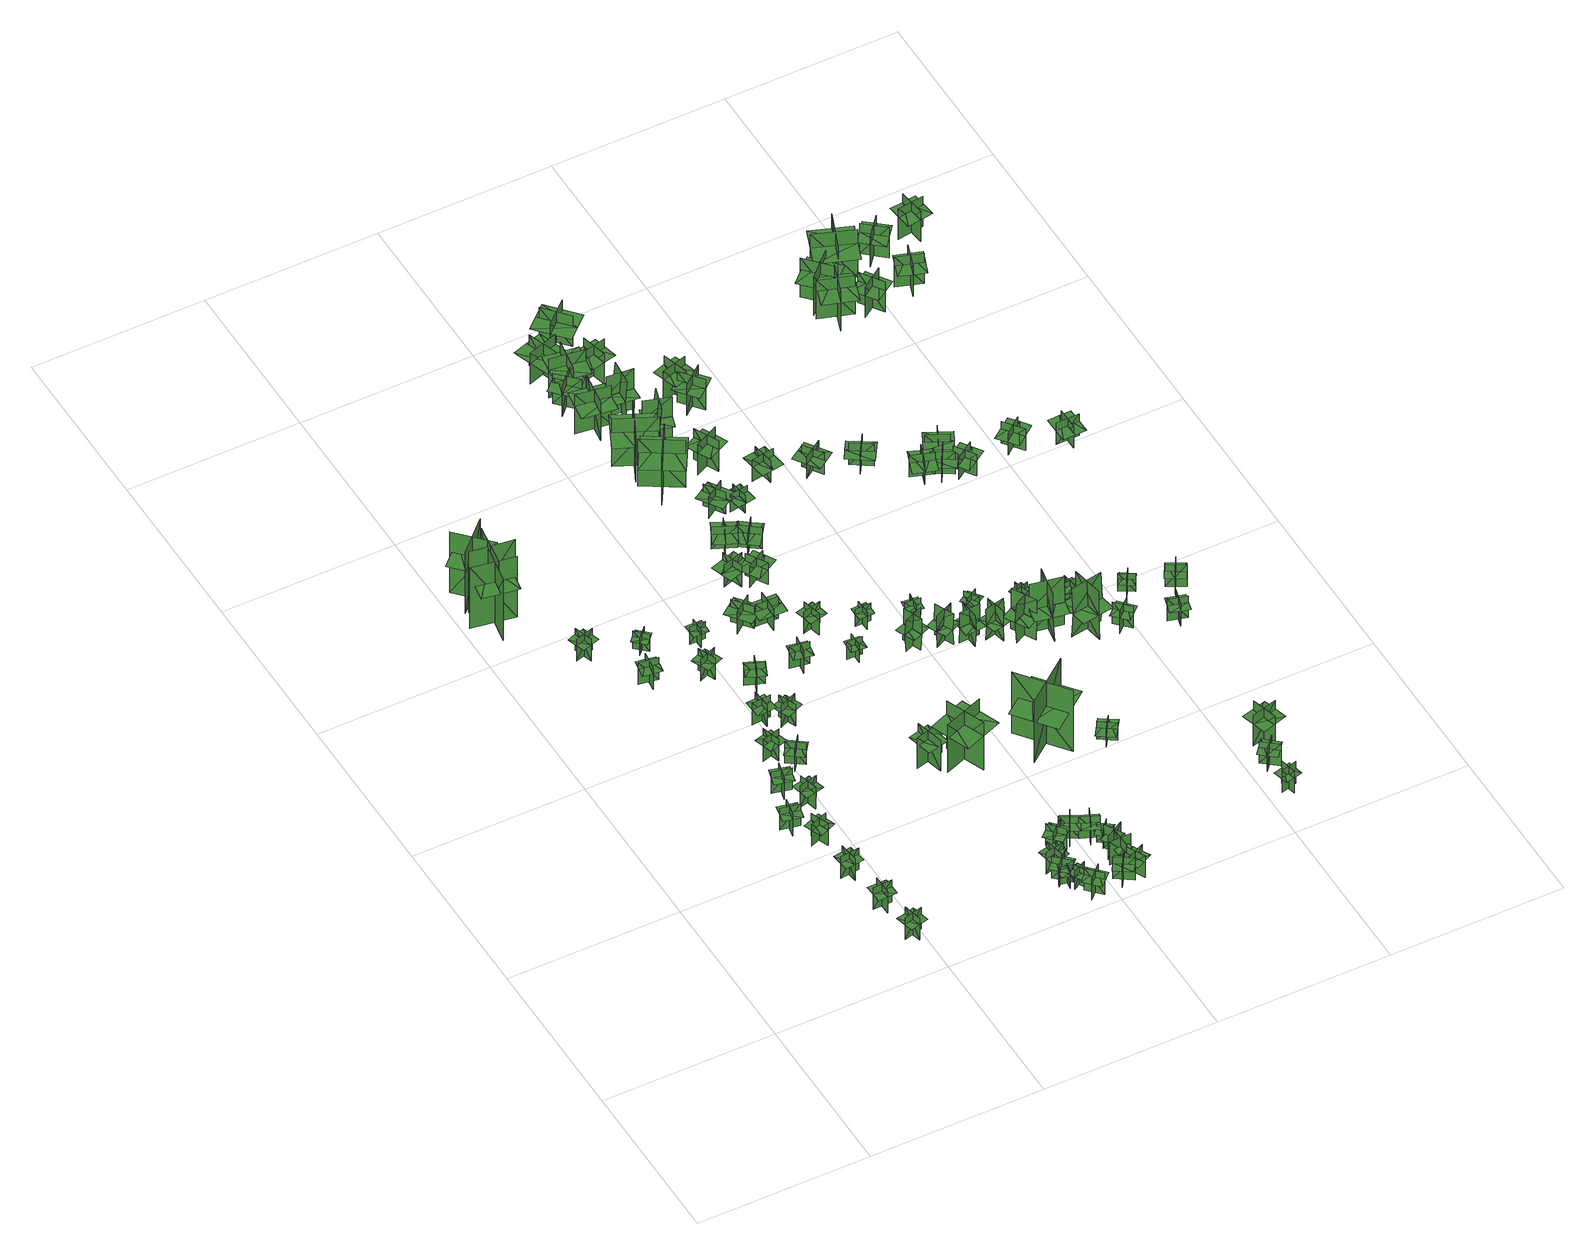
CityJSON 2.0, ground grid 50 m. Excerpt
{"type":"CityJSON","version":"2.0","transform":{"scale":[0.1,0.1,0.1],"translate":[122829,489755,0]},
"CityObjects":{
"tree1":{"type":"SolitaryVegetationObject","geometry":[{"type":"MultiSurface","lod":"1","boundaries":[[[0,1,2]],[[0,2,3]],[[4,5,6]],[[4,6,7]],[[8,9,10]],[[8,10,11]],[[8,11,12]],[[8,12,13]]]}]},
"tree2":{"type":"SolitaryVegetationObject","geometry":[{"type":"MultiSurface","lod":"1","boundaries":[[[14,15,16]],[[14,16,17]],[[18,19,20]],[[18,20,21]],[[22,23,24]],[[22,24,25]],[[22,25,26]],[[22,26,27]]]}]},
"tree3":{"type":"SolitaryVegetationObject","geometry":[{"type":"MultiSurface","lod":"1","boundaries":[[[28,29,30]],[[28,30,31]],[[32,33,34]],[[32,34,35]],[[36,37,38]],[[36,38,39]],[[36,39,40]],[[36,40,41]]]}]},
"tree4":{"type":"SolitaryVegetationObject","geometry":[{"type":"MultiSurface","lod":"1","boundaries":[[[42,43,44]],[[42,44,45]],[[46,47,48]],[[46,48,49]],[[50,51,52]],[[50,52,53]],[[50,53,54]],[[50,54,55]]]}]},
"tree5":{"type":"SolitaryVegetationObject","geometry":[{"type":"MultiSurface","lod":"1","boundaries":[[[56,57,58]],[[56,58,59]],[[60,61,62]],[[60,62,63]],[[64,65,66]],[[64,66,67]],[[64,67,68]],[[64,68,69]]]}]},
"tree6":{"type":"SolitaryVegetationObject","geometry":[{"type":"MultiSurface","lod":"1","boundaries":[[[70,71,72]],[[70,72,73]],[[74,75,76]],[[74,76,77]],[[78,79,80]],[[78,80,81]],[[78,81,82]],[[78,82,83]]]}]},
"tree7":{"type":"SolitaryVegetationObject","geometry":[{"type":"MultiSurface","lod":"1","boundaries":[[[84,85,86]],[[84,86,87]],[[88,89,90]],[[88,90,91]],[[92,93,94]],[[92,94,95]],[[92,95,96]],[[92,96,97]]]}]},
"tree8":{"type":"SolitaryVegetationObject","geometry":[{"type":"MultiSurface","lod":"1","boundaries":[[[98,99,100]],[[98,100,101]],[[102,103,104]],[[102,104,105]],[[106,107,108]],[[106,108,109]],[[106,109,110]],[[106,110,111]]]}]},
"tree9":{"type":"SolitaryVegetationObject","geometry":[{"type":"MultiSurface","lod":"1","boundaries":[[[112,113,114]],[[112,114,115]],[[116,117,118]],[[116,118,119]],[[120,121,122]],[[120,122,123]],[[120,123,124]],[[120,124,125]]]}]},
"tree10":{"type":"SolitaryVegetationObject","geometry":[{"type":"MultiSurface","lod":"1","boundaries":[[[126,127,128]],[[126,128,129]],[[130,131,132]],[[130,132,133]],[[134,135,136]],[[134,136,137]],[[134,137,138]],[[134,138,139]]]}]},
"tree11":{"type":"SolitaryVegetationObject","geometry":[{"type":"MultiSurface","lod":"1","boundaries":[[[140,141,142]],[[140,142,143]],[[144,145,146]],[[144,146,147]],[[148,149,150]],[[148,150,151]],[[148,151,152]],[[148,152,153]]]}]},
"tree12":{"type":"SolitaryVegetationObject","geometry":[{"type":"MultiSurface","lod":"1","boundaries":[[[154,155,156]],[[154,156,157]],[[158,159,160]],[[158,160,161]],[[162,163,164]],[[162,164,165]],[[162,165,166]],[[162,166,167]]]}]},
"tree13":{"type":"SolitaryVegetationObject","geometry":[{"type":"MultiSurface","lod":"1","boundaries":[[[168,169,170]],[[168,170,171]],[[172,173,174]],[[172,174,175]],[[176,177,178]],[[176,178,179]],[[176,179,180]],[[176,180,181]]]}]},
"tree14":{"type":"SolitaryVegetationObject","geometry":[{"type":"MultiSurface","lod":"1","boundaries":[[[182,183,184]],[[182,184,185]],[[186,187,188]],[[186,188,189]],[[190,191,192]],[[190,192,193]],[[190,193,194]],[[190,194,195]]]}]},
"tree15":{"type":"SolitaryVegetationObject","geometry":[{"type":"MultiSurface","lod":"1","boundaries":[[[196,197,198]],[[196,198,199]],[[200,201,202]],[[200,202,203]],[[204,205,206]],[[204,206,207]],[[204,207,208]],[[204,208,209]]]}]},
"tree16":{"type":"SolitaryVegetationObject","geometry":[{"type":"MultiSurface","lod":"1","boundaries":[[[210,211,212]],[[210,212,213]],[[214,215,216]],[[214,216,217]],[[218,219,220]],[[218,220,221]],[[218,221,222]],[[218,222,223]]]}]},
"tree17":{"type":"SolitaryVegetationObject","geometry":[{"type":"MultiSurface","lod":"1","boundaries":[[[224,225,226]],[[224,226,227]],[[228,229,230]],[[228,230,231]],[[232,233,234]],[[232,234,235]],[[232,235,236]],[[232,236,237]]]}]},
"tree18":{"type":"SolitaryVegetationObject","geometry":[{"type":"MultiSurface","lod":"1","boundaries":[[[238,239,240]],[[238,240,241]],[[242,243,244]],[[242,244,245]],[[246,247,248]],[[246,248,249]],[[246,249,250]],[[246,250,251]]]}]},
"tree19":{"type":"SolitaryVegetationObject","geometry":[{"type":"MultiSurface","lod":"1","boundaries":[[[252,253,254]],[[252,254,255]],[[256,257,258]],[[256,258,259]],[[260,261,262]],[[260,262,263]],[[260,263,264]],[[260,264,265]]]}]},
"tree20":{"type":"SolitaryVegetationObject","geometry":[{"type":"MultiSurface","lod":"1","boundaries":[[[266,267,268]],[[266,268,269]],[[270,271,272]],[[270,272,273]],[[274,275,276]],[[274,276,277]],[[274,277,278]],[[274,278,279]]]}]},
"tree21":{"type":"SolitaryVegetationObject","geometry":[{"type":"MultiSurface","lod":"1","boundaries":[[[280,281,282]],[[280,282,283]],[[284,285,286]],[[284,286,287]],[[288,289,290]],[[288,290,291]],[[288,291,292]],[[288,292,293]]]}]},
"tree22":{"type":"SolitaryVegetationObject","geometry":[{"type":"MultiSurface","lod":"1","boundaries":[[[294,295,296]],[[294,296,297]],[[298,299,300]],[[298,300,301]],[[302,303,304]],[[302,304,305]],[[302,305,306]],[[302,306,307]]]}]},
"tree23":{"type":"SolitaryVegetationObject","geometry":[{"type":"MultiSurface","lod":"1","boundaries":[[[308,309,310]],[[308,310,311]],[[312,313,314]],[[312,314,315]],[[316,317,318]],[[316,318,319]],[[316,319,320]],[[316,320,321]]]}]},
"tree24":{"type":"SolitaryVegetationObject","geometry":[{"type":"MultiSurface","lod":"1","boundaries":[[[322,323,324]],[[322,324,325]],[[326,327,328]],[[326,328,329]],[[330,331,332]],[[330,332,333]],[[330,333,334]],[[330,334,335]]]}]},
"tree25":{"type":"SolitaryVegetationObject","geometry":[{"type":"MultiSurface","lod":"1","boundaries":[[[336,337,338]],[[336,338,339]],[[340,341,342]],[[340,342,343]],[[344,345,346]],[[344,346,347]],[[344,347,348]],[[344,348,349]]]}]},
"tree26":{"type":"SolitaryVegetationObject","geometry":[{"type":"MultiSurface","lod":"1","boundaries":[[[350,351,352]],[[350,352,353]],[[354,355,356]],[[354,356,357]],[[358,359,360]],[[358,360,361]],[[358,362,363]],[[358,363,359]]]}]},
"tree27":{"type":"SolitaryVegetationObject","geometry":[{"type":"MultiSurface","lod":"1","boundaries":[[[364,365,366]],[[364,366,367]],[[368,369,370]],[[368,370,371]],[[372,373,374]],[[372,374,375]],[[372,375,376]],[[372,376,377]]]}]},
"tree28":{"type":"SolitaryVegetationObject","geometry":[{"type":"MultiSurface","lod":"1","boundaries":[[[378,379,380]],[[378,380,381]],[[382,383,384]],[[382,384,385]],[[386,387,388]],[[386,388,389]],[[386,389,390]],[[386,390,391]]]}]},
"tree29":{"type":"SolitaryVegetationObject","geometry":[{"type":"MultiSurface","lod":"1","boundaries":[[[392,393,394]],[[392,394,395]],[[396,397,398]],[[396,398,399]],[[400,401,402]],[[400,402,403]],[[400,403,404]],[[400,404,405]]]}]},
"tree30":{"type":"SolitaryVegetationObject","geometry":[{"type":"MultiSurface","lod":"1","boundaries":[[[406,407,408]],[[406,408,409]],[[410,411,412]],[[410,412,413]],[[414,415,416]],[[414,416,417]],[[414,417,418]],[[414,418,419]]]}]},
"tree31":{"type":"SolitaryVegetationObject","geometry":[{"type":"MultiSurface","lod":"1","boundaries":[[[420,421,422]],[[420,422,423]],[[424,425,426]],[[424,426,427]],[[428,429,430]],[[428,430,431]],[[428,431,432]],[[428,432,433]]]}]},
"tree32":{"type":"SolitaryVegetationObject","geometry":[{"type":"MultiSurface","lod":"1","boundaries":[[[434,435,436]],[[434,436,437]],[[438,439,440]],[[438,440,441]],[[442,443,444]],[[442,444,445]],[[442,445,446]],[[442,446,447]]]}]},
"tree33":{"type":"SolitaryVegetationObject","geometry":[{"type":"MultiSurface","lod":"1","boundaries":[[[448,449,450]],[[448,450,451]],[[452,453,454]],[[452,454,455]],[[456,457,458]],[[456,458,459]],[[456,459,460]],[[456,460,461]]]}]},
"tree34":{"type":"SolitaryVegetationObject","geometry":[{"type":"MultiSurface","lod":"1","boundaries":[[[462,463,464]],[[462,464,465]],[[466,467,468]],[[466,468,469]],[[470,471,472]],[[470,472,473]],[[470,473,474]],[[470,474,475]]]}]},
"tree35":{"type":"SolitaryVegetationObject","geometry":[{"type":"MultiSurface","lod":"1","boundaries":[[[476,477,478]],[[476,478,479]],[[480,481,482]],[[480,482,483]],[[484,485,486]],[[484,486,487]],[[484,487,488]],[[484,488,489]]]}]},
"tree36":{"type":"SolitaryVegetationObject","geometry":[{"type":"MultiSurface","lod":"1","boundaries":[[[490,491,492]],[[490,492,493]],[[494,495,496]],[[494,496,497]],[[498,499,500]],[[498,500,501]],[[498,501,502]],[[498,502,503]]]}]},
"tree37":{"type":"SolitaryVegetationObject","geometry":[{"type":"MultiSurface","lod":"1","boundaries":[[[504,505,506]],[[504,506,507]],[[508,509,510]],[[508,510,511]],[[512,513,514]],[[512,514,515]],[[512,515,516]],[[512,516,517]]]}]},
"tree38":{"type":"SolitaryVegetationObject","geometry":[{"type":"MultiSurface","lod":"1","boundaries":[[[518,519,520]],[[518,520,521]],[[522,523,524]],[[522,524,525]],[[526,527,528]],[[526,528,529]],[[526,529,530]],[[526,530,531]]]}]},
"tree39":{"type":"SolitaryVegetationObject","geometry":[{"type":"MultiSurface","lod":"1","boundaries":[[[532,533,534]],[[532,534,535]],[[536,537,538]],[[536,538,539]],[[540,541,542]],[[540,542,543]],[[540,543,544]],[[540,544,545]]]}]},
"tree40":{"type":"SolitaryVegetationObject","geometry":[{"type":"MultiSurface","lod":"1","boundaries":[[[546,547,548]],[[546,548,549]],[[550,551,552]],[[550,552,553]],[[554,555,556]],[[554,556,557]],[[554,557,558]],[[554,558,559]]]}]},
"tree41":{"type":"SolitaryVegetationObject","geometry":[{"type":"MultiSurface","lod":"1","boundaries":[[[560,561,562]],[[560,562,563]],[[564,565,566]],[[564,566,567]],[[568,569,570]],[[568,570,571]],[[568,571,572]],[[568,572,573]]]}]},
"tree42":{"type":"SolitaryVegetationObject","geometry":[{"type":"MultiSurface","lod":"1","boundaries":[[[574,575,576]],[[574,576,577]],[[578,579,580]],[[578,580,581]],[[582,583,584]],[[582,584,585]],[[582,585,586]],[[582,586,587]]]}]},
"tree43":{"type":"SolitaryVegetationObject","geometry":[{"type":"MultiSurface","lod":"1","boundaries":[[[588,589,590]],[[588,590,591]],[[592,593,594]],[[592,594,595]],[[596,597,598]],[[596,598,599]],[[596,599,600]],[[596,600,601]]]}]},
"tree44":{"type":"SolitaryVegetationObject","geometry":[{"type":"MultiSurface","lod":"1","boundaries":[[[602,603,604]],[[602,604,605]],[[606,607,608]],[[606,608,609]],[[610,611,612]],[[610,612,613]],[[610,613,614]],[[610,614,615]]]}]},
"tree45":{"type":"SolitaryVegetationObject","geometry":[{"type":"MultiSurface","lod":"1","boundaries":[[[616,617,618]],[[616,618,619]],[[620,621,622]],[[620,622,623]],[[624,625,626]],[[624,626,627]],[[624,627,628]],[[624,628,629]]]}]},
"tree46":{"type":"SolitaryVegetationObject","geometry":[{"type":"MultiSurface","lod":"1","boundaries":[[[630,631,632]],[[630,632,633]],[[634,635,636]],[[634,636,637]],[[638,639,640]],[[638,640,641]],[[638,641,642]],[[638,642,643]]]}]},
"tree47":{"type":"SolitaryVegetationObject","geometry":[{"type":"MultiSurface","lod":"1","boundaries":[[[644,645,646]],[[644,646,647]],[[648,649,650]],[[648,650,651]],[[652,653,654]],[[652,654,655]],[[652,655,656]],[[652,656,657]]]}]},
"tree48":{"type":"SolitaryVegetationObject","geometry":[{"type":"MultiSurface","lod":"1","boundaries":[[[658,659,660]],[[658,660,661]],[[662,663,664]],[[662,664,665]],[[666,667,668]],[[666,668,669]],[[666,669,670]],[[666,670,671]]]}]},
"tree49":{"type":"SolitaryVegetationObject","geometry":[{"type":"MultiSurface","lod":"1","boundaries":[[[672,673,674]],[[672,674,675]],[[676,677,678]],[[676,678,679]],[[680,681,682]],[[680,682,683]],[[680,683,684]],[[680,684,685]]]}]},
"tree50":{"type":"SolitaryVegetationObject","geometry":[{"type":"MultiSurface","lod":"1","boundaries":[[[686,687,688]],[[686,688,689]],[[690,691,692]],[[690,692,693]],[[694,695,696]],[[694,696,697]],[[694,697,698]],[[694,698,699]]]}]},
"tree51":{"type":"SolitaryVegetationObject","geometry":[{"type":"MultiSurface","lod":"1","boundaries":[[[700,701,702]],[[700,702,703]],[[704,705,706]],[[704,706,707]],[[708,709,710]],[[708,710,711]],[[708,712,713]],[[708,713,709]]]}]},
"tree52":{"type":"SolitaryVegetationObject","geometry":[{"type":"MultiSurface","lod":"1","boundaries":[[[714,715,716]],[[714,716,717]],[[718,719,720]],[[718,720,721]],[[722,723,719]],[[722,719,718]],[[724,725,715]],[[724,715,714]],[[714,715,726]],[[714,726,727]],[[714,728,729]],[[714,729,715]]]}]},
"tree53":{"type":"SolitaryVegetationObject","geometry":[{"type":"MultiSurface","lod":"1","boundaries":[[[730,731,732]],[[730,732,733]],[[734,735,736]],[[734,736,737]],[[738,739,740]],[[738,740,741]],[[738,741,742]],[[738,742,743]]]}]},
"tree54":{"type":"SolitaryVegetationObject","geometry":[{"type":"MultiSurface","lod":"1","boundaries":[[[744,745,746]],[[744,746,747]],[[748,749,750]],[[748,750,751]],[[752,753,754]],[[752,754,755]],[[752,755,756]],[[752,756,757]]]}]},
"tree55":{"type":"SolitaryVegetationObject","geometry":[{"type":"MultiSurface","lod":"1","boundaries":[[[758,759,760]],[[758,760,761]],[[762,763,764]],[[762,764,765]],[[766,767,768]],[[766,768,769]],[[766,769,770]],[[766,770,771]]]}]},
"tree56":{"type":"SolitaryVegetationObject","geometry":[{"type":"MultiSurface","lod":"1","boundaries":[[[772,773,774]],[[772,774,775]],[[776,777,778]],[[776,778,779]],[[780,781,777]],[[780,777,776]],[[782,783,773]],[[782,773,772]],[[772,773,784]],[[772,784,785]],[[772,786,787]],[[772,787,773]]]}]},
"tree57":{"type":"SolitaryVegetationObject","geometry":[{"type":"MultiSurface","lod":"1","boundaries":[[[788,789,790]],[[788,790,791]],[[792,793,794]],[[792,794,795]],[[796,797,798]],[[796,798,799]],[[796,799,800]],[[796,800,801]]]}]},
"tree58":{"type":"SolitaryVegetationObject","geometry":[{"type":"MultiSurface","lod":"1","boundaries":[[[802,803,804]],[[802,804,805]],[[806,807,808]],[[806,808,809]],[[810,811,807]],[[810,807,806]],[[812,813,803]],[[812,803,802]],[[802,803,814]],[[802,814,815]],[[802,816,817]],[[802,817,803]]]}]},
"tree59":{"type":"SolitaryVegetationObject","geometry":[{"type":"MultiSurface","lod":"1","boundaries":[[[818,819,820]],[[818,820,821]],[[822,823,824]],[[822,824,825]],[[826,827,823]],[[826,823,822]],[[828,829,819]],[[828,819,818]],[[818,819,830]],[[818,830,831]],[[818,832,833]],[[818,833,819]]]}]},
"tree60":{"type":"SolitaryVegetationObject","geometry":[{"type":"MultiSurface","lod":"1","boundaries":[[[834,835,836]],[[834,836,837]],[[838,839,840]],[[838,840,841]],[[842,843,844]],[[842,844,845]],[[842,845,846]],[[842,846,847]]]}]},
"tree61":{"type":"SolitaryVegetationObject","geometry":[{"type":"MultiSurface","lod":"1","boundaries":[[[848,849,850]],[[848,850,851]],[[852,853,854]],[[852,854,855]],[[856,857,858]],[[856,858,859]],[[856,859,860]],[[856,860,861]]]}]},
"tree62":{"type":"SolitaryVegetationObject","geometry":[{"type":"MultiSurface","lod":"1","boundaries":[[[862,863,864]],[[862,864,865]],[[866,867,868]],[[866,868,869]],[[870,871,867]],[[870,867,866]],[[872,873,863]],[[872,863,862]],[[862,863,874]],[[862,874,875]],[[862,876,877]],[[862,877,863]]]}]},
"tree63":{"type":"SolitaryVegetationObject","geometry":[{"type":"MultiSurface","lod":"1","boundaries":[[[878,879,880]],[[878,880,881]],[[882,883,884]],[[882,884,885]],[[886,887,888]],[[886,888,889]],[[886,889,890]],[[886,890,891]]]}]},
"tree64":{"type":"SolitaryVegetationObject","geometry":[{"type":"MultiSurface","lod":"1","boundaries":[[[892,893,894]],[[892,894,895]],[[896,897,898]],[[896,898,899]],[[900,901,902]],[[900,902,903]],[[900,903,904]],[[900,904,905]]]}]},
"tree65":{"type":"SolitaryVegetationObject","geometry":[{"type":"MultiSurface","lod":"1","boundaries":[[[906,907,908]],[[906,908,909]],[[910,911,912]],[[910,912,913]],[[914,915,916]],[[914,916,917]],[[914,917,918]],[[914,918,919]]]}]},
"tree66":{"type":"SolitaryVegetationObject","geometry":[{"type":"MultiSurface","lod":"1","boundaries":[[[920,921,922]],[[920,922,923]],[[924,925,926]],[[924,926,927]],[[928,929,925]],[[928,925,924]],[[930,931,921]],[[930,921,920]],[[920,921,932]],[[920,932,933]],[[920,934,935]],[[920,935,921]]]}]},
"tree67":{"type":"SolitaryVegetationObject","geometry":[{"type":"MultiSurface","lod":"1","boundaries":[[[936,937,938]],[[936,938,939]],[[940,941,942]],[[940,942,943]],[[944,945,946]],[[944,946,947]],[[944,947,948]],[[944,948,949]]]}]},
"tree68":{"type":"SolitaryVegetationObject","geometry":[{"type":"MultiSurface","lod":"1","boundaries":[[[950,951,952]],[[950,952,953]],[[954,955,956]],[[954,956,957]],[[958,959,960]],[[958,960,961]],[[958,961,962]],[[958,962,963]]]}]},
"tree69":{"type":"SolitaryVegetationObject","geometry":[{"type":"MultiSurface","lod":"1","boundaries":[[[964,965,966]],[[964,966,967]],[[968,969,970]],[[968,970,971]],[[972,973,974]],[[972,974,975]],[[972,975,976]],[[972,976,977]]]}]},
"tree70":{"type":"SolitaryVegetationObject","geometry":[{"type":"MultiSurface","lod":"1","boundaries":[[[978,979,980]],[[978,980,981]],[[982,983,984]],[[982,984,985]],[[986,987,983]],[[986,983,982]],[[988,989,979]],[[988,979,978]],[[978,979,990]],[[978,990,991]],[[978,992,993]],[[978,993,979]]]}]},
"tree71":{"type":"SolitaryVegetationObject","geometry":[{"type":"MultiSurface","lod":"1","boundaries":[[[994,995,996]],[[994,996,997]],[[998,999,1000]],[[998,1000,1001]],[[1002,1003,1004]],[[1002,1004,1005]],[[1002,1005,1006]],[[1002,1006,1007]]]}]},
"tree72":{"type":"SolitaryVegetationObject","geometry":[{"type":"MultiSurface","lod":"1","boundaries":[[[1008,1009,1010]],[[1008,1010,1011]],[[1012,1013,1014]],[[1012,1014,1015]],[[1016,1017,1013]],[[1016,1013,1012]],[[1018,1019,1009]],[[1018,1009,1008]],[[1008,1009,1020]],[[1008,1020,1021]],[[1008,1022,1023]],[[1008,1023,1009]]]}]},
"tree73":{"type":"SolitaryVegetationObject","geometry":[{"type":"MultiSurface","lod":"1","boundaries":[[[1024,1025,1026]],[[1024,1026,1027]],[[1028,1029,1030]],[[1028,1030,1031]],[[1032,1033,1034]],[[1032,1034,1035]],[[1032,1035,1036]],[[1032,1036,1037]]]}]},
"tree74":{"type":"SolitaryVegetationObject","geometry":[{"type":"MultiSurface","lod":"1","boundaries":[[[1038,1039,1040]],[[1038,1040,1041]],[[1042,1043,1044]],[[1042,1044,1045]],[[1046,1047,1048]],[[1046,1048,1049]],[[1046,1050,1051]],[[1046,1051,1047]]]}]},
"tree75":{"type":"SolitaryVegetationObject","geometry":[{"type":"MultiSurface","lod":"1","boundaries":[[[1052,1053,1054]],[[1052,1054,1055]],[[1056,1057,1058]],[[1056,1058,1059]],[[1060,1061,1062]],[[1060,1062,1063]],[[1060,1063,1064]],[[1060,1064,1065]]]}]},
"tree76":{"type":"SolitaryVegetationObject","geometry":[{"type":"MultiSurface","lod":"1","boundaries":[[[1066,1067,1068]],[[1066,1068,1069]],[[1070,1071,1072]],[[1070,1072,1073]],[[1074,1075,1071]],[[1074,1071,1070]],[[1076,1077,1067]],[[1076,1067,1066]],[[1066,1067,1078]],[[1066,1078,1079]],[[1066,1080,1081]],[[1066,1081,1067]]]}]},
"tree77":{"type":"SolitaryVegetationObject","geometry":[{"type":"MultiSurface","lod":"1","boundaries":[[[1082,1083,1084]],[[1082,1084,1085]],[[1086,1087,1088]],[[1086,1088,1089]],[[1090,1091,1092]],[[1090,1092,1093]],[[1090,1093,1094]],[[1090,1094,1095]]]}]},
"tree78":{"type":"SolitaryVegetationObject","geometry":[{"type":"MultiSurface","lod":"1","boundaries":[[[1096,1097,1098]],[[1096,1098,1099]],[[1100,1101,1102]],[[1100,1102,1103]],[[1104,1105,1106]],[[1104,1106,1107]],[[1104,1107,1108]],[[1104,1108,1109]]]}]},
"tree79":{"type":"SolitaryVegetationObject","geometry":[{"type":"MultiSurface","lod":"1","boundaries":[[[1110,1111,1112]],[[1110,1112,1113]],[[1114,1115,1116]],[[1114,1116,1117]],[[1118,1119,1120]],[[1118,1120,1121]],[[1118,1121,1122]],[[1118,1122,1123]]]}]},
"tree80":{"type":"SolitaryVegetationObject","geometry":[{"type":"MultiSurface","lod":"1","boundaries":[[[1124,1125,1126]],[[1124,1126,1127]],[[1128,1129,1130]],[[1128,1130,1131]],[[1132,1133,1134]],[[1132,1134,1135]],[[1132,1135,1136]],[[1132,1136,1137]]]}]},
"tree81":{"type":"SolitaryVegetationObject","geometry":[{"type":"MultiSurface","lod":"1","boundaries":[[[1138,1139,1140]],[[1138,1140,1141]],[[1142,1143,1144]],[[1142,1144,1145]],[[1146,1147,1148]],[[1146,1148,1149]],[[1146,1149,1150]],[[1146,1150,1151]]]}]},
"tree82":{"type":"SolitaryVegetationObject","geometry":[{"type":"MultiSurface","lod":"1","boundaries":[[[1152,1153,1154]],[[1152,1154,1155]],[[1156,1157,1158]],[[1156,1158,1159]],[[1160,1161,1162]],[[1160,1162,1163]],[[1160,1163,1164]],[[1160,1164,1165]]]}]},
"tree83":{"type":"SolitaryVegetationObject","geometry":[{"type":"MultiSurface","lod":"1","boundaries":[[[1166,1167,1168]],[[1166,1168,1169]],[[1170,1171,1172]],[[1170,1172,1173]],[[1174,1175,1176]],[[1174,1176,1177]],[[1174,1177,1178]],[[1174,1178,1179]]]}]},
"tree84":{"type":"SolitaryVegetationObject","geometry":[{"type":"MultiSurface","lod":"1","boundaries":[[[1180,1181,1182]],[[1180,1182,1183]],[[1184,1185,1186]],[[1184,1186,1187]],[[1188,1189,1190]],[[1188,1190,1191]],[[1188,1191,1192]],[[1188,1192,1193]]]}]},
"tree85":{"type":"SolitaryVegetationObject","geometry":[{"type":"MultiSurface","lod":"1","boundaries":[[[1194,1195,1196]],[[1194,1196,1197]],[[1198,1199,1200]],[[1198,1200,1201]],[[1202,1203,1204]],[[1202,1204,1205]],[[1202,1205,1206]],[[1202,1206,1207]]]}]},
"tree86":{"type":"SolitaryVegetationObject","geometry":[{"type":"MultiSurface","lod":"1","boundaries":[[[1208,1209,1210]],[[1208,1210,1211]],[[1212,1213,1214]],[[1212,1214,1215]],[[1216,1217,1218]],[[1216,1218,1219]],[[1216,1219,1220]],[[1216,1220,1221]]]}]},
"tree87":{"type":"SolitaryVegetationObject","geometry":[{"type":"MultiSurface","lod":"1","boundaries":[[[1222,1223,1224]],[[1222,1224,1225]],[[1226,1227,1228]],[[1226,1228,1229]],[[1230,1231,1232]],[[1230,1232,1233]],[[1230,1233,1234]],[[1230,1234,1235]]]}]},
"tree88":{"type":"SolitaryVegetationObject","geometry":[{"type":"MultiSurface","lod":"1","boundaries":[[[1236,1237,1238]],[[1236,1238,1239]],[[1240,1241,1242]],[[1240,1242,1243]],[[1244,1245,1246]],[[1244,1246,1247]],[[1244,1247,1248]],[[1244,1248,1249]]]}]},
"tree89":{"type":"SolitaryVegetationObject","geometry":[{"type":"MultiSurface","lod":"1","boundaries":[[[1250,1251,1252]],[[1250,1252,1253]],[[1254,1255,1256]],[[1254,1256,1257]],[[1258,1259,1260]],[[1258,1260,1261]],[[1258,1261,1262]],[[1258,1262,1263]]]}]},
"tree90":{"type":"SolitaryVegetationObject","geometry":[{"type":"MultiSurface","lod":"1","boundaries":[[[1264,1265,1266]],[[1264,1266,1267]],[[1268,1269,1270]],[[1268,1270,1271]],[[1272,1273,1274]],[[1272,1274,1275]],[[1272,1275,1276]],[[1272,1276,1277]]]}]},
"tree91":{"type":"SolitaryVegetationObject","geometry":[{"type":"MultiSurface","lod":"1","boundaries":[[[1278,1279,1280]],[[1278,1280,1281]],[[1282,1283,1284]],[[1282,1284,1285]],[[1286,1287,1288]],[[1286,1288,1289]],[[1286,1289,1290]],[[1286,1290,1291]]]}]},
"tree92":{"type":"SolitaryVegetationObject","geometry":[{"type":"MultiSurface","lod":"1","boundaries":[[[1292,1293,1294]],[[1292,1294,1295]],[[1296,1297,1298]],[[1296,1298,1299]],[[1300,1301,1302]],[[1300,1302,1303]],[[1300,1303,1304]],[[1300,1304,1305]]]}]},
"tree93":{"type":"SolitaryVegetationObject","geometry":[{"type":"MultiSurface","lod":"1","boundaries":[[[1306,1307,1308]],[[1306,1308,1309]],[[1310,1311,1312]],[[1310,1312,1313]],[[1314,1315,1316]],[[1314,1316,1317]],[[1314,1317,1318]],[[1314,1318,1319]]]}]},
"tree94":{"type":"SolitaryVegetationObject","geometry":[{"type":"MultiSurface","lod":"1","boundaries":[[[1320,1321,1322]],[[1320,1322,1323]],[[1324,1325,1326]],[[1324,1326,1327]],[[1328,1329,1330]],[[1328,1330,1331]],[[1328,1331,1332]],[[1328,1332,1333]]]}]},
"tree95":{"type":"SolitaryVegetationObject","geometry":[{"type":"MultiSurface","lod":"1","boundaries":[[[1334,1335,1336]],[[1334,1336,1337]],[[1338,1339,1340]],[[1338,1340,1341]],[[1342,1343,1344]],[[1342,1344,1345]],[[1342,1345,1346]],[[1342,1346,1347]]]}]},
"tree96":{"type":"SolitaryVegetationObject","geometry":[{"type":"MultiSurface","lod":"1","boundaries":[[[1348,1349,1350]],[[1348,1350,1351]],[[1352,1353,1354]],[[1352,1354,1355]],[[1356,1357,1358]],[[1356,1358,1359]],[[1356,1359,1360]],[[1356,1360,1361]]]}]}
},
"vertices":[
[448,133,14],[501,146,14],[501,146,91],[448,133,91],[479,114,14],[466,167,14],[466,167,91],[479,114,91],[479,114,69],[506,120,69],[493,174,69],[466,167,69],[439,161,69],[452,107,69],
[453,293,14],[455,237,14],[455,237,91],[453,293,91],[428,266,14],[483,268,14],[483,268,91],[428,266,91],[428,266,69],[429,238,69],[484,240,69],[483,268,69],[482,295,69],[427,294,69],
[410,403,14],[465,410,14],[465,410,91],[410,403,91],[439,380,14],[432,435,14],[432,435,91],[439,380,91],[439,380,70],[466,384,70],[459,439,70],[432,435,70],[405,432,70],[412,377,70],
[388,649,15],[377,595,15],[377,595,92],[388,649,92],[358,629,15],[412,617,15],[412,617,92],[358,629,92],[358,629,71],[352,602,71],[406,590,71],[412,617,71],[417,645,71],[363,656,71],
[144,1620,12],[20,1642,12],[20,1642,228],[144,1620,228],[96,1689,12],[96,1689,228],[74,1564,228],[74,1564,12],[95,1684,158],[43,1693,158],[26,1593,158],[78,1584,158],[130,1575,158],[147,1675,158],
[452,558,15],[401,539,15],[401,539,92],[452,558,92],[419,574,15],[439,522,15],[439,522,92],[419,574,92],[419,574,70],[393,564,70],[413,512,70],[439,522,70],[464,532,70],[445,584,70],
[37,1779,12],[124,1688,12],[124,1688,229],[37,1779,229],[35,1695,12],[35,1695,229],[126,1782,229],[126,1782,12],[38,1698,159],[75,1660,159],[148,1730,159],[112,1768,159],[75,1807,159],[2,1736,159],
[44,1693,13],[169,1675,13],[169,1675,229],[44,1693,229],[94,1626,13],[94,1626,229],[112,1751,229],[112,1751,13],[95,1630,160],[147,1623,160],[162,1723,160],[109,1731,160],[57,1738,160],[42,1638,160],
[199,1407,15],[252,1423,15],[252,1423,92],[199,1407,92],[232,1390,15],[215,1443,15],[215,1443,92],[232,1390,92],[232,1390,71],[258,1398,71],[242,1451,71],[215,1443,71],[189,1434,71],[205,1382,71],
[435,774,14],[421,720,14],[421,720,91],[435,774,91],[403,755,14],[456,742,14],[456,742,91],[403,755,91],[403,755,70],[396,729,70],[450,715,70],[456,742,70],[463,768,70],[410,782,70],
[461,706,15],[474,652,15],[474,652,92],[461,706,92],[442,674,15],[495,688,15],[495,688,92],[442,674,92],[442,674,70],[448,648,70],[502,661,70],[495,688,70],[489,714,70],[435,701,70],
[349,1249,16],[294,1257,16],[294,1257,93],[349,1249,93],[327,1279,16],[319,1224,16],[319,1224,93],[327,1279,93],[327,1279,72],[300,1283,72],[291,1228,72],[319,1224,72],[346,1220,72],[354,1274,72],
[475,848,14],[460,901,14],[460,901,91],[475,848,91],[493,881,14],[440,865,14],[440,865,91],[493,881,91],[493,881,69],[485,907,69],[432,892,69],[440,865,69],[448,838,69],[501,854,69],
[530,803,14],[485,835,14],[485,835,91],[530,803,91],[525,839,14],[492,795,14],[492,795,91],[525,839,91],[525,839,69],[502,856,69],[470,811,69],[492,795,69],[514,778,69],[547,823,69],
[348,1346,17],[378,1378,17],[378,1378,78],[348,1346,78],[377,1346,17],[345,1377,17],[345,1377,78],[377,1346,78],[377,1346,61],[392,1363,61],[360,1393,61],[345,1377,61],[330,1361,61],[362,1330,61],
[509,970,14],[505,1025,14],[505,1025,91],[509,970,91],[533,998,14],[478,993,14],[478,993,91],[533,998,91],[533,998,70],[531,1025,70],[476,1020,70],[478,993,70],[480,965,70],[536,970,70],
[439,1192,17],[490,1213,17],[490,1213,94],[439,1192,94],[473,1178,17],[452,1229,17],[452,1229,94],[473,1178,94],[473,1178,72],[499,1188,72],[477,1239,72],[452,1229,72],[426,1218,72],[448,1167,72],
[539,952,13],[590,974,13],[590,974,90],[539,952,90],[574,938,13],[552,989,13],[552,989,90],[574,938,90],[574,938,68],[599,949,68],[577,1000,68],[552,989,68],[526,978,68],[548,927,68],
[579,1107,14],[528,1128,14],[528,1128,91],[579,1107,91],[565,1141,14],[544,1090,14],[544,1090,91],[565,1141,91],[565,1141,70],[540,1152,70],[518,1101,70],[544,1090,70],[569,1079,70],[591,1130,70],
[498,1340,17],[498,1296,17],[498,1296,79],[498,1340,79],[477,1320,17],[522,1319,17],[522,1319,79],[477,1320,79],[477,1320,62],[477,1297,62],[521,1297,62],[522,1319,62],[522,1341,62],[477,1342,62],
[901,92,15],[909,136,15],[909,136,76],[901,92,76],[926,109,15],[882,117,15],[882,117,76],[926,109,76],[926,109,59],[930,130,59],[886,138,59],[882,117,59],[878,95,59],[922,87,59],
[879,148,14],[919,109,14],[919,109,91],[879,148,91],[880,111,14],[918,151,14],[918,151,91],[880,111,91],[880,111,69],[900,92,69],[938,131,69],[918,151,69],[898,170,69],[860,130,69],
[874,167,14],[929,179,14],[929,179,90],[874,167,90],[905,147,14],[894,201,14],[894,201,90],[905,147,90],[905,147,69],[932,153,69],[921,207,69],[894,201,69],[867,196,69],[878,141,69],
[919,111,15],[939,72,15],[939,72,77],[919,111,77],[910,83,15],[949,104,15],[949,104,77],[910,83,77],[910,83,60],[920,63,60],[959,84,60],[949,104,60],[939,123,60],[899,102,60],
[967,29,16],[929,69,16],[929,69,93],[967,29,93],[968,66,16],[928,28,16],[928,28,93],[968,66,93],[968,66,72],[949,86,72],[909,48,72],[928,28,72],[947,8,72],[987,45,72],
[816,618,15],[796,699,15],[796,699,124],[816,618,124],[850,675,15],[769,654,15],[769,654,124],[850,675,124],[815,625,96],[796,699,96],[765,691,96],[783,617,96],[846,633,96],[828,707,96],
[922,218,15],[963,255,15],[963,255,92],[922,218,92],[959,216,15],[922,257,15],[922,257,92],[959,216,92],[959,216,70],[980,235,70],[942,276,70],[922,257,70],[901,238,70],[939,198,70],
[713,1117,14],[658,1126,14],[658,1126,91],[713,1117,91],[692,1147,14],[682,1093,14],[682,1093,91],[692,1147,91],[692,1147,69],[664,1152,69],[655,1097,69],[682,1093,69],[709,1088,69],[719,1142,69],
[656,1340,13],[656,1340,91],[603,1299,91],[603,1299,13],[650,1295,13],[650,1295,91],[610,1346,91],[610,1346,13],[656,1287,66],[682,1308,66],[632,1371,66],[606,1350,66],[580,1330,66],[629,1267,66],
[1049,78,15],[1019,32,15],[1019,32,92],[1049,78,92],[1013,71,15],[1060,40,15],[1060,40,92],[1013,71,92],[1013,71,70],[998,47,70],[1044,17,70],[1060,40,70],[1075,63,70],[1029,94,70],
[1010,238,14],[962,265,14],[962,265,91],[1010,238,91],[1000,274,14],[973,225,14],[973,225,91],[1000,274,91],[1000,274,69],[976,287,69],[949,239,69],[973,225,69],[997,212,69],[1024,260,69],
[690,1329,15],[690,1329,92],[688,1263,92],[688,1263,15],[720,1296,15],[720,1296,92],[656,1298,92],[656,1298,15],[730,1296,67],[731,1329,67],[651,1331,67],[650,1298,67],[649,1264,67],[729,1262,67],
[945,651,13],[831,607,13],[831,607,183],[945,651,183],[870,684,13],[915,571,13],[915,571,183],[870,684,183],[870,684,135],[814,662,135],[858,549,135],[915,571,135],[972,593,135],[927,706,135],
[1061,85,15],[1086,35,15],[1086,35,92],[1061,85,92],[1049,50,15],[1099,74,15],[1099,74,92],[1049,50,92],[1049,50,70],[1061,25,70],[1111,50,70],[1099,74,70],[1086,99,70],[1037,75,70],
[1061,87,15],[1060,149,15],[1060,149,97],[1061,87,97],[1091,119,15],[1030,118,15],[1030,118,97],[1091,119,97],[1084,119,66],[1084,144,66],[1040,143,66],[1041,118,66],[1041,92,66],[1085,93,66],
[1022,204,14],[1045,254,14],[1045,254,91],[1022,204,91],[1057,217,14],[1006,239,14],[1006,239,91],[1057,217,91],[1057,217,69],[1068,242,69],[1018,265,69],[1006,239,69],[995,214,69],[1046,192,69],
[1047,180,14],[1078,126,14],[1078,126,96],[1047,180,96],[1036,137,14],[1089,168,14],[1089,168,96],[1036,137,96],[1042,141,65],[1055,119,65],[1092,141,65],[1079,163,65],[1067,185,65],[1029,163,65],
[1041,207,14],[1075,180,14],[1075,180,76],[1041,207,76],[1044,178,14],[1071,213,14],[1071,213,76],[1044,178,76],[1044,178,59],[1061,164,59],[1089,199,59],[1071,213,59],[1054,226,59],[1026,192,59],
[693,1439,15],[693,1439,92],[673,1503,92],[673,1503,15],[654,1461,15],[654,1461,92],[715,1480,92],[715,1480,15],[644,1458,67],[654,1426,67],[731,1450,67],[721,1482,67],[711,1514,67],[634,1490,67],
[842,1076,21],[798,1078,21],[798,1078,83],[842,1076,83],[822,1098,21],[820,1054,21],[820,1054,83],[822,1098,83],[822,1098,65],[800,1099,65],[798,1055,65],[820,1054,65],[842,1052,65],[844,1096,65],
[770,1250,13],[783,1196,13],[783,1196,90],[770,1250,90],[751,1219,13],[805,1232,13],[805,1232,90],[751,1219,90],[751,1219,68],[757,1192,68],[811,1205,68],[805,1232,68],[798,1259,68],[744,1246,68],
[721,1471,16],[721,1471,93],[755,1414,93],[755,1414,16],[765,1459,16],[765,1459,93],[709,1426,93],[709,1426,16],[773,1464,68],[756,1493,68],[687,1452,68],[704,1423,68],[721,1395,68],[790,1435,68],
[691,1595,15],[691,1595,93],[752,1567,93],[752,1567,15],[734,1610,15],[734,1610,93],[707,1551,93],[707,1551,15],[738,1619,68],[708,1633,68],[674,1560,68],[705,1546,68],[735,1532,68],[769,1605,68],
[803,1533,15],[803,1533,93],[749,1573,93],[749,1573,15],[758,1527,15],[758,1527,93],[796,1579,93],[796,1579,15],[752,1519,68],[779,1499,68],[827,1564,68],[800,1584,68],[773,1604,68],[725,1539,68],
[741,1822,12],[637,1885,12],[637,1885,181],[741,1822,181],[722,1900,12],[659,1797,12],[659,1797,181],[722,1900,181],[722,1900,134],[670,1932,134],[607,1828,134],[659,1797,134],[711,1765,134],[774,1869,134],
[613,1978,12],[723,1926,12],[723,1926,182],[613,1978,182],[640,1901,12],[692,2011,12],[692,2011,182],[640,1901,182],[640,1901,134],[695,1875,134],[747,1985,134],[692,2011,134],[637,2037,134],[585,1927,134],
[898,1199,13],[899,1155,13],[899,1155,75],[898,1199,75],[877,1178,13],[922,1179,13],[922,1179,75],[877,1178,75],[877,1178,57],[878,1156,57],[922,1157,57],[922,1179,57],[921,1202,57],[877,1200,57],
[630,2067,19],[644,2165,19],[644,2165,157],[630,2067,157],[683,2106,19],[585,2120,19],[585,2120,157],[683,2106,157],[683,2106,118],[690,2155,118],[592,2169,118],[585,2120,118],[578,2071,118],[676,2057,118],
[587,2241,20],[641,2186,20],[641,2186,128],[587,2241,128],[586,2189,20],[641,2244,20],[641,2244,128],[586,2189,128],[586,2189,97],[614,2162,97],[668,2217,97],[641,2244,97],[614,2271,97],[559,2217,97],
[793,1731,15],[793,1731,92],[738,1694,92],[738,1694,15],[783,1687,15],[783,1687,92],[748,1741,92],[748,1741,15],[789,1678,67],[817,1697,67],[773,1764,67],[745,1745,67],[717,1727,67],[761,1660,67],
[1041,535,10],[1174,639,10],[1174,639,228],[1041,535,228],[1146,523,10],[1146,523,228],[1042,656,228],[1042,656,10],[1045,547,144],[1161,637,144],[1119,691,144],[1003,601,144],[1089,491,144],[1205,582,144],
[961,1077,71],[983,1022,71],[1012,1034,71],[990,1089,71],[999,1062,71],[944,1040,71],[946,1036,125],[1001,1059,125],[1001,1059,16],[946,1036,16],[959,1077,16],[981,1022,16],[983,1022,125],[961,1077,125],[933,1066,71],[956,1011,71],
[646,2309,13],[631,2211,13],[631,2211,152],[646,2309,152],[592,2270,13],[691,2255,13],[691,2255,152],[592,2270,152],[592,2270,113],[585,2221,113],[683,2206,113],[691,2255,113],[698,2305,113],[599,2319,113],
[663,2366,13],[663,2366,122],[575,2336,122],[575,2336,13],[634,2310,13],[634,2310,122],[605,2395,122],[605,2395,13],[639,2297,86],[683,2312,86],[647,2418,86],[602,2403,86],[558,2388,86],[594,2282,86],
[850,1696,15],[850,1696,77],[797,1688,77],[797,1688,15],[828,1668,15],[828,1668,77],[820,1719,77],[820,1719,15],[829,1660,57],[856,1664,57],[846,1727,57],[819,1723,57],[793,1719,57],[803,1656,57],
[1021,1012,70],[1075,1037,70],[1062,1065,71],[1008,1041,71],[1035,1051,70],[1059,997,70],[1063,999,125],[1038,1053,125],[1038,1053,16],[1063,999,16],[1022,1010,16],[1076,1035,16],[1075,1037,125],[1021,1012,125],[1034,985,71],[1088,1010,71],
[1019,1116,13],[1024,1160,13],[1024,1160,75],[1019,1116,75],[1042,1134,13],[998,1139,13],[998,1139,75],[1042,1134,75],[1042,1134,57],[1045,1156,57],[1001,1161,57],[998,1139,57],[996,1117,57],[1040,1112,57],
[724,2018,88],[797,1995,88],[809,2033,88],[736,2056,88],[770,2044,88],[748,1971,88],[753,1969,158],[775,2042,158],[775,2042,18],[753,1969,18],[723,2015,18],[796,1992,18],[797,1995,158],[724,2018,158],[713,1981,88],[786,1959,88],
[686,2140,86],[762,2132,86],[766,2172,86],[690,2179,86],[726,2174,86],[719,2098,86],[724,2098,156],[731,2174,156],[731,2174,16],[724,2098,16],[686,2137,16],[762,2129,16],[762,2132,156],[686,2140,156],[683,2101,86],[759,2094,86],
[842,1831,14],[808,1901,14],[808,1901,122],[842,1831,122],[859,1880,14],[789,1846,14],[789,1846,122],[859,1880,122],[859,1880,92],[842,1915,92],[772,1881,92],[789,1846,92],[806,1811,92],[876,1845,92],
[1217,528,16],[1217,528,78],[1261,498,78],[1261,498,16],[1253,534,16],[1253,534,78],[1224,491,78],[1224,491,16],[1257,540,58],[1235,555,58],[1199,502,58],[1221,487,58],[1243,472,58],[1280,525,58],
[1139,1001,68],[1080,998,68],[1082,967,68],[1141,970,68],[1112,970,68],[1109,1029,68],[1106,1029,122],[1109,970,122],[1109,970,13],[1106,1029,13],[1139,1003,13],[1080,1000,13],[1080,998,122],[1139,1001,122],[1138,1031,68],[1079,1028,68],
[764,2292,14],[689,2275,14],[689,2275,121],[764,2292,121],[721,2320,14],[738,2245,14],[738,2245,121],[721,2320,121],[721,2320,91],[683,2311,91],[700,2236,91],[738,2245,91],[776,2253,91],[758,2329,91],
[739,2466,13],[739,2466,121],[669,2403,121],[669,2403,13],[734,2403,13],[734,2403,121],[674,2470,121],[674,2470,13],[743,2392,86],[778,2424,86],[703,2507,86],[668,2476,86],[633,2445,86],[708,2361,86],
[964,1767,16],[964,1767,93],[898,1757,93],[898,1757,16],[937,1731,16],[937,1731,93],[927,1795,93],[927,1795,16],[938,1721,68],[971,1726,68],[960,1805,68],[926,1800,68],[893,1796,68],[905,1716,68],
[1178,949,70],[1165,1007,70],[1135,1000,71],[1148,942,71],[1143,971,70],[1201,983,70],[1200,987,125],[1142,974,125],[1142,974,16],[1200,987,16],[1180,950,16],[1167,1008,16],[1165,1007,125],[1178,949,125],[1207,956,71],[1194,1014,71],
[1180,1100,9],[1143,1075,9],[1143,1075,71],[1180,1100,71],[1151,1106,9],[1175,1069,9],[1175,1069,71],[1151,1106,71],[1151,1106,53],[1132,1094,53],[1157,1057,53],[1175,1069,53],[1194,1081,53],[1169,1118,53],
[868,2047,13],[928,2096,13],[928,2096,121],[868,2047,121],[919,2041,13],[870,2101,13],[870,2101,121],[919,2041,121],[919,2041,90],[949,2066,90],[900,2126,90],[870,2101,90],[840,2077,90],[889,2017,90],
[913,2140,13],[839,2118,13],[839,2118,121],[913,2140,121],[868,2165,13],[890,2091,13],[890,2091,121],[868,2165,121],[868,2165,91],[831,2154,91],[853,2079,91],[890,2091,91],[927,2102,91],[905,2176,91],
[1224,990,77],[1261,923,77],[1295,942,77],[1258,1009,77],[1275,976,77],[1208,939,77],[1210,935,147],[1277,972,147],[1277,972,7],[1210,935,7],[1221,988,7],[1258,921,7],[1261,923,147],[1224,990,147],[1190,971,77],[1227,904,77],
[1024,1700,16],[1024,1700,93],[1079,1737,93],[1079,1737,16],[1033,1744,16],[1033,1744,93],[1069,1691,93],[1069,1691,16],[1027,1752,68],[999,1733,68],[1045,1667,68],[1072,1686,68],[1100,1705,68],[1055,1771,68],
[1289,889,99],[1305,981,99],[1258,990,99],[1241,898,99],[1251,941,99],[1343,925,99],[1344,930,185],[1252,947,185],[1252,947,13],[1344,930,13],[1293,888,13],[1309,980,13],[1305,981,185],[1289,889,185],[1335,881,99],[1352,973,99],
[1265,1042,12],[1307,1056,12],[1307,1056,73],[1265,1042,73],[1291,1028,12],[1278,1071,12],[1278,1071,73],[1291,1028,73],[1291,1028,56],[1313,1035,56],[1299,1077,56],[1278,1071,56],[1257,1064,56],[1270,1022,56],
[1584,149,12],[1538,138,12],[1538,138,91],[1584,149,91],[1553,168,12],[1564,122,12],[1564,122,91],[1553,168,91],[1553,168,66],[1564,122,66],[1589,127,66],[1579,174,66],[1528,162,66],[1539,116,66],
[1538,258,13],[1581,222,13],[1581,222,90],[1538,258,90],[1541,221,13],[1577,263,13],[1577,263,90],[1541,221,90],[1541,221,69],[1562,203,69],[1598,246,69],[1577,263,69],[1556,281,69],[1520,239,69],
[1395,841,98],[1379,932,98],[1331,924,99],[1347,832,99],[1341,877,98],[1433,893,98],[1432,898,184],[1340,882,184],[1340,882,12],[1432,898,12],[1398,841,12],[1382,933,12],[1379,932,184],[1395,841,184],[1441,849,99],[1425,941,99],
[1150,1649,15],[1150,1649,93],[1186,1705,93],[1186,1705,15],[1141,1693,15],[1141,1693,93],[1195,1658,93],[1195,1658,15],[1132,1698,67],[1115,1670,67],[1182,1627,67],[1200,1655,67],[1218,1684,67],[1150,1726,67],
[1579,363,14],[1601,288,14],[1601,288,122],[1579,363,122],[1554,318,14],[1629,339,14],[1629,339,122],[1554,318,122],[1554,318,91],[1565,281,91],[1639,302,91],[1629,339,91],[1618,376,91],[1544,355,91],
[1404,985,14],[1399,1029,14],[1399,1029,75],[1404,985,75],[1422,1008,14],[1378,1004,14],[1378,1004,75],[1422,1008,75],[1422,1008,58],[1420,1030,58],[1376,1026,58],[1378,1004,58],[1380,982,58],[1425,986,58],
[1490,833,15],[1452,873,15],[1452,873,92],[1490,833,92],[1492,870,15],[1451,832,15],[1451,832,92],[1492,870,92],[1492,870,70],[1473,890,70],[1432,852,70],[1451,832,70],[1470,812,70],[1511,850,70],
[1316,1556,17],[1316,1556,95],[1253,1578,95],[1253,1578,17],[1275,1537,17],[1275,1537,95],[1296,1598,95],[1296,1598,17],[1272,1528,69],[1304,1517,69],[1330,1593,69],[1298,1604,69],[1267,1615,69],[1240,1539,69],
[1316,1522,16],[1316,1522,94],[1350,1580,94],[1350,1580,16],[1306,1566,16],[1306,1566,94],[1361,1534,94],[1361,1534,16],[1297,1571,68],[1280,1542,68],[1349,1502,68],[1366,1531,68],[1383,1560,68],[1314,1600,68],
[1559,947,13],[1521,971,13],[1521,971,75],[1559,947,75],[1553,976,13],[1529,938,13],[1529,938,75],[1553,976,75],[1553,976,57],[1534,988,57],[1510,950,57],[1529,938,57],[1548,927,57],[1571,964,57],
[1369,1642,13],[1369,1642,90],[1339,1583,90],[1339,1583,13],[1383,1599,13],[1383,1599,90],[1325,1628,90],[1325,1628,13],[1392,1595,65],[1407,1625,65],[1335,1661,65],[1320,1631,65],[1305,1601,65],[1377,1565,65],
[1598,780,17],[1613,833,17],[1613,833,94],[1598,780,94],[1630,798,17],[1577,812,17],[1577,812,94],[1630,798,94],[1630,798,72],[1637,824,72],[1584,839,72],[1577,812,72],[1569,786,72],[1623,771,72],
[1369,1558,14],[1369,1558,91],[1406,1503,91],[1406,1503,14],[1413,1549,14],[1413,1549,91],[1359,1513,91],[1359,1513,14],[1421,1554,66],[1402,1582,66],[1336,1537,66],[1355,1510,66],[1373,1482,66],[1440,1527,66],
[1635,928,12],[1683,900,12],[1683,900,89],[1635,928,89],[1644,892,12],[1671,940,12],[1671,940,89],[1644,892,89],[1644,892,67],[1669,878,67],[1696,927,67],[1671,940,67],[1647,954,67],[1620,906,67],
[1517,1575,15],[1517,1575,92],[1558,1522,92],[1558,1522,15],[1561,1569,15],[1561,1569,92],[1511,1529,92],[1511,1529,15],[1569,1575,67],[1549,1601,67],[1485,1552,67],[1506,1525,67],[1527,1499,67],[1590,1548,67],
[1417,2161,12],[1322,2193,12],[1322,2193,150],[1417,2161,150],[1388,2220,12],[1356,2126,12],[1356,2126,150],[1388,2220,150],[1388,2220,112],[1340,2236,112],[1308,2142,112],[1356,2126,112],[1403,2110,112],[1435,2204,112],
[1392,2208,13],[1324,2281,13],[1324,2281,151],[1392,2208,151],[1394,2274,13],[1322,2206,13],[1322,2206,151],[1394,2274,151],[1394,2274,112],[1360,2311,112],[1288,2243,112],[1322,2206,112],[1355,2170,112],[1428,2238,112],
[1486,2130,13],[1442,2194,13],[1442,2194,121],[1486,2130,121],[1496,2181,13],[1432,2137,13],[1432,2137,121],[1496,2181,121],[1496,2181,91],[1474,2213,91],[1410,2169,91],[1432,2137,91],[1454,2105,91],[1518,2149,91],
[1412,2241,13],[1455,2355,13],[1455,2355,182],[1412,2241,182],[1486,2274,13],[1372,2317,13],[1372,2317,182],[1486,2274,182],[1486,2274,134],[1507,2331,134],[1394,2374,134],[1372,2317,134],[1351,2260,134],[1465,2217,134],
[1636,1503,15],[1636,1503,92],[1702,1504,92],[1702,1504,15],[1668,1535,15],[1668,1535,92],[1669,1471,92],[1669,1471,15],[1667,1545,67],[1634,1544,67],[1635,1464,67],[1669,1465,67],[1702,1465,67],[1701,1546,67],
[1622,2172,13],[1549,2197,13],[1549,2197,121],[1622,2172,121],[1600,2219,13],[1575,2145,13],[1575,2145,121],[1600,2219,121],[1600,2219,90],[1563,2231,90],[1538,2158,90],[1575,2145,90],[1611,2133,90],[1637,2206,90],
[1581,2349,13],[1531,2290,13],[1531,2290,121],[1581,2349,121],[1530,2345,13],[1589,2295,13],[1589,2295,121],[1530,2345,121],[1530,2345,90],[1505,2315,90],[1564,2265,90],[1589,2295,90],[1614,2325,90],[1555,2375,90],
[1717,2353,13],[1640,2343,13],[1640,2343,121],[1717,2353,121],[1676,2385,13],[1686,2308,13],[1686,2308,121],[1676,2385,121],[1676,2385,91],[1638,2380,91],[1647,2303,91],[1686,2308,91],[1724,2313,91],[1715,2390,91]
]}
